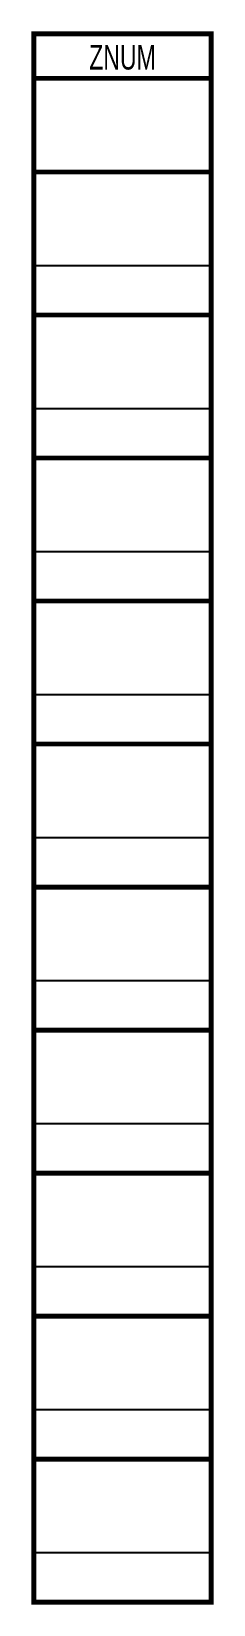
# Model space of a CAD drawing. Header units: inches. Extents: x 0 to 18, y 0 to 159.
import ezdxf
from ezdxf.enums import TextEntityAlignment as Align

# ---------------------------------------------------------------- set-up
doc = ezdxf.new("R2010")
doc.units = ezdxf.units.IN
doc.header["$MEASUREMENT"] = 0

msp = doc.modelspace()

# ---------------------------------------------------------------- linework, layer by layer
for points, const_width in [([(0, 0), (18, 0), (18, 159), (0, 159), (0, 0)], 0.5), ([(0, 154.5), (18, 154.5)], 0.5), ([(0, 145), (18, 145)], 0.5), ([(0, 135.5), (18, 135.5)], 0.2), ([(0, 130.5), (18, 130.5)], 0.5), ([(0, 121), (18, 121)], 0.2), ([(0, 116), (18, 116)], 0.5), ([(0, 106.5), (18, 106.5)], 0.2), ([(0, 101.5), (18, 101.5)], 0.5), ([(0, 92), (18, 92)], 0.2), ([(0, 87), (18, 87)], 0.5), ([(0, 77.5), (18, 77.5)], 0.2), ([(0, 72.5), (18, 72.5)], 0.5), ([(0, 72.5), (18, 72.5)], 0.5), ([(0, 63), (18, 63)], 0.2), ([(0, 58), (18, 58)], 0.5), ([(0, 48.5), (18, 48.5)], 0.2), ([(0, 43.5), (18, 43.5)], 0.5), ([(0, 34), (18, 34)], 0.2), ([(0, 29), (18, 29)], 0.5), ([(0, 19.5), (18, 19.5)], 0.2), ([(0, 14.5), (18, 14.5)], 0.5), ([(0, 5), (18, 5)], 0.2)]:
    msp.add_lwpolyline(points, dxfattribs=dict(const_width=const_width))

# ---------------------------------------------------------------- texts
at = {"width": 0.7}
msp.add_attdef('ZNUM', text='ZNUM', height=2.5, dxfattribs=at).set_placement((9, 155.39), align=Align.CENTER)

doc.saveas('drawing.dxf')
